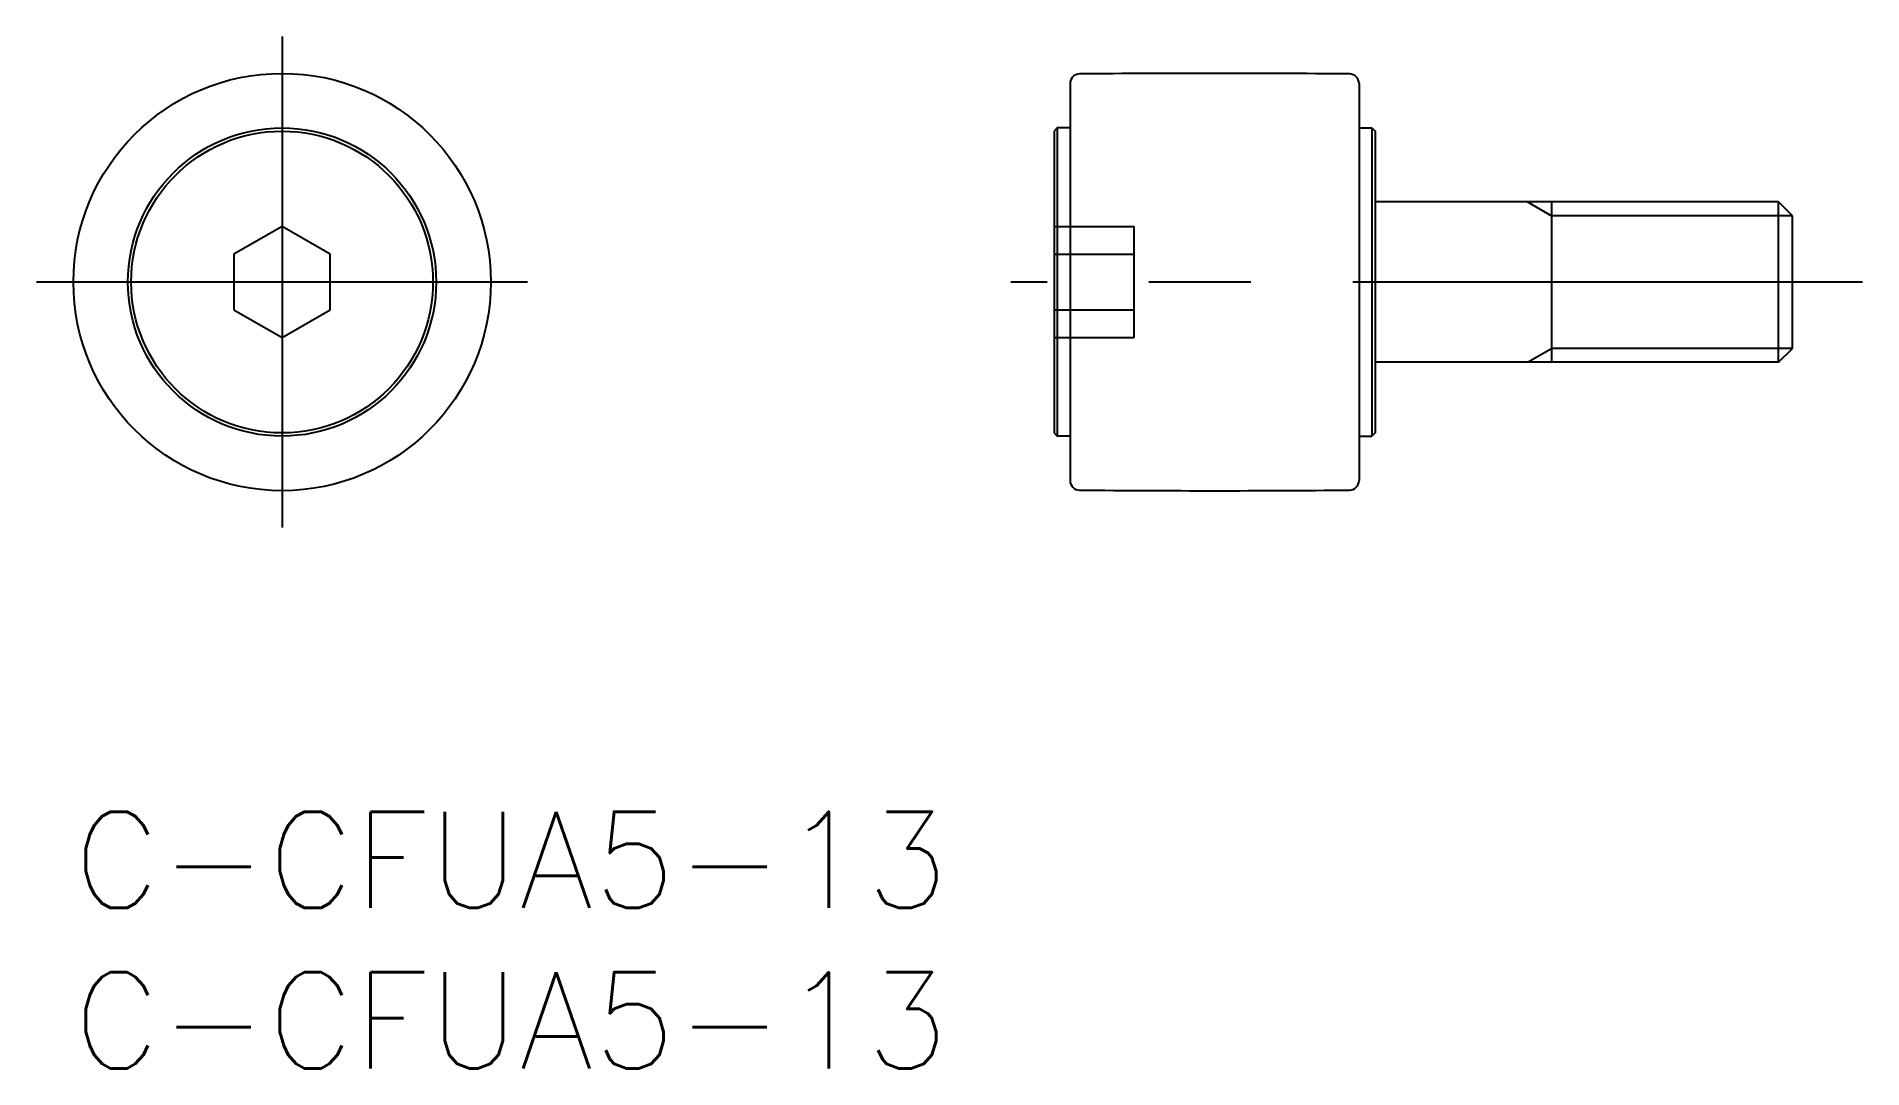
# Model space of a CAD drawing. Extents: x -1.1 to 55.7, y -8 to 24.1.
import ezdxf

# ---------------------------------------------------------------- set-up
doc = ezdxf.new("R2010")
doc.units = 0
doc.header["$LTSCALE"] = 0.5
doc.linetypes.add('CENTER', pattern=[50.8, 31.75, -6.35, 6.35, -6.35])
doc.linetypes.add('DASHED', pattern=[19.05, 12.7, -6.35])
for name, color, linetype in [('MSM_CENTER', 1, 'CENTER'), ('MSM_CONTINUOUS', 7, 'CONTINUOUS'), ('MSM_DASHED', 4, 'DASHED'), ('MSM_NARROW', 5, 'CONTINUOUS'), ('MSM_PART_NUMBER', 7, 'CONTINUOUS')]:
    doc.layers.add(name, color=color, linetype=linetype)
doc.styles.get("Standard").update_dxf_attribs({"font": 'txt.shx', "height": 3, "bigfont": 'bigfont.shx'})

# ---------------------------------------------------------------- blocks, each defined once
blk = doc.blocks.new('*U2')
at = {"layer": 'MSM_PART_NUMBER'}
blk.add_text('C-CFUA5-13', height=3, dxfattribs=at).set_placement((0, -3))
blk = doc.blocks.new('*U3')
at = {"layer": 'MSM_PART_NUMBER'}
blk.add_text('C-CFUA5-13', height=3, dxfattribs=at).set_placement((0, -8))

msp = doc.modelspace()

# ---------------------------------------------------------------- linework, layer by layer
at = {"layer": 'MSM_CENTER'}
for p, q in [((6.5, 24.149), (6.5, 8.851)), ((14.149, 16.5), (-1.149, 16.5)), ((55.729, 16.5), (29.199, 16.5))]:
    msp.add_line(p, q, dxfattribs=at)
at = {"layer": 'MSM_CONTINUOUS'}
for p, q in [((31.047, 22.682), (31.047, 10.318)), ((40.047, 22.682), (40.047, 10.318)), ((30.647, 21.3), (30.547, 21.2)), ((30.547, 21.2), (30.547, 11.8)), ((31.047, 21.3), (30.647, 21.3)), ((30.647, 21.3), (30.647, 11.7)), ((40.047, 21.3), (40.447, 21.3)), ((40.447, 21.3), (40.547, 21.2)), ((40.447, 21.3), (40.447, 11.7)), ((40.547, 21.2), (40.547, 11.8)), ((53.114, 19), (40.547, 19)), ((46.047, 19), (46.047, 14)), ((53.114, 14), (53.114, 19)), ((53.547, 18.567), (53.114, 19)), ((6.5, 18.232), (5, 17.366)), ((8, 17.366), (6.5, 18.232)), ((53.547, 14.433), (53.547, 18.567)), ((5, 17.366), (5, 15.634)), ((8, 15.634), (8, 17.366)), ((5, 15.634), (6.5, 14.768)), ((6.5, 14.768), (8, 15.634)), ((53.114, 14), (53.547, 14.433)), ((53.114, 14), (40.547, 14)), ((30.547, 11.8), (30.647, 11.7)), ((31.047, 11.7), (30.647, 11.7)), ((40.047, 11.7), (40.447, 11.7)), ((40.547, 11.8), (40.447, 11.7))]:
    msp.add_line(p, q, dxfattribs=at)
for radius in [6.5, 4.8, 4.7]:
    msp.add_circle((6.5, 16.5), radius, dxfattribs=at)
for centre, radius, start, end in [((31.347, 22.682), 0.3, 90.4816, 180), ((35.547, -477), 500, 89.51842, 90.48158), ((39.747, 22.682), 0.3, 0, 89.5184), ((31.347, 10.318), 0.3, 180, 269.5184), ((39.747, 10.318), 0.3, 270.4816, 0), ((35.547, 510), 500, 269.51842, 270.48158)]:
    msp.add_arc(centre, radius, start, end, dxfattribs=at)
at = {"layer": 'MSM_DASHED'}
for p, q in [((30.547, 18.232), (33.047, 18.232)), ((33.047, 14.768), (33.047, 18.232)), ((30.547, 17.366), (33.047, 17.366)), ((30.547, 15.634), (33.047, 15.634)), ((30.547, 14.768), (33.047, 14.768))]:
    msp.add_line(p, q, dxfattribs=at)
at = {"layer": 'MSM_NARROW'}
for p, q in [((45.297, 19), (46.047, 18.567)), ((53.547, 18.567), (46.047, 18.567)), ((45.297, 14), (46.047, 14.433)), ((53.547, 14.433), (46.047, 14.433))]:
    msp.add_line(p, q, dxfattribs=at)

# ---------------------------------------------------------------- block references
at = {"layer": 'MSM_CONTINUOUS'}
for name in ['*U2', '*U3']:
    msp.add_blockref(name, (0, 0), dxfattribs=at)

doc.saveas('drawing.dxf')
